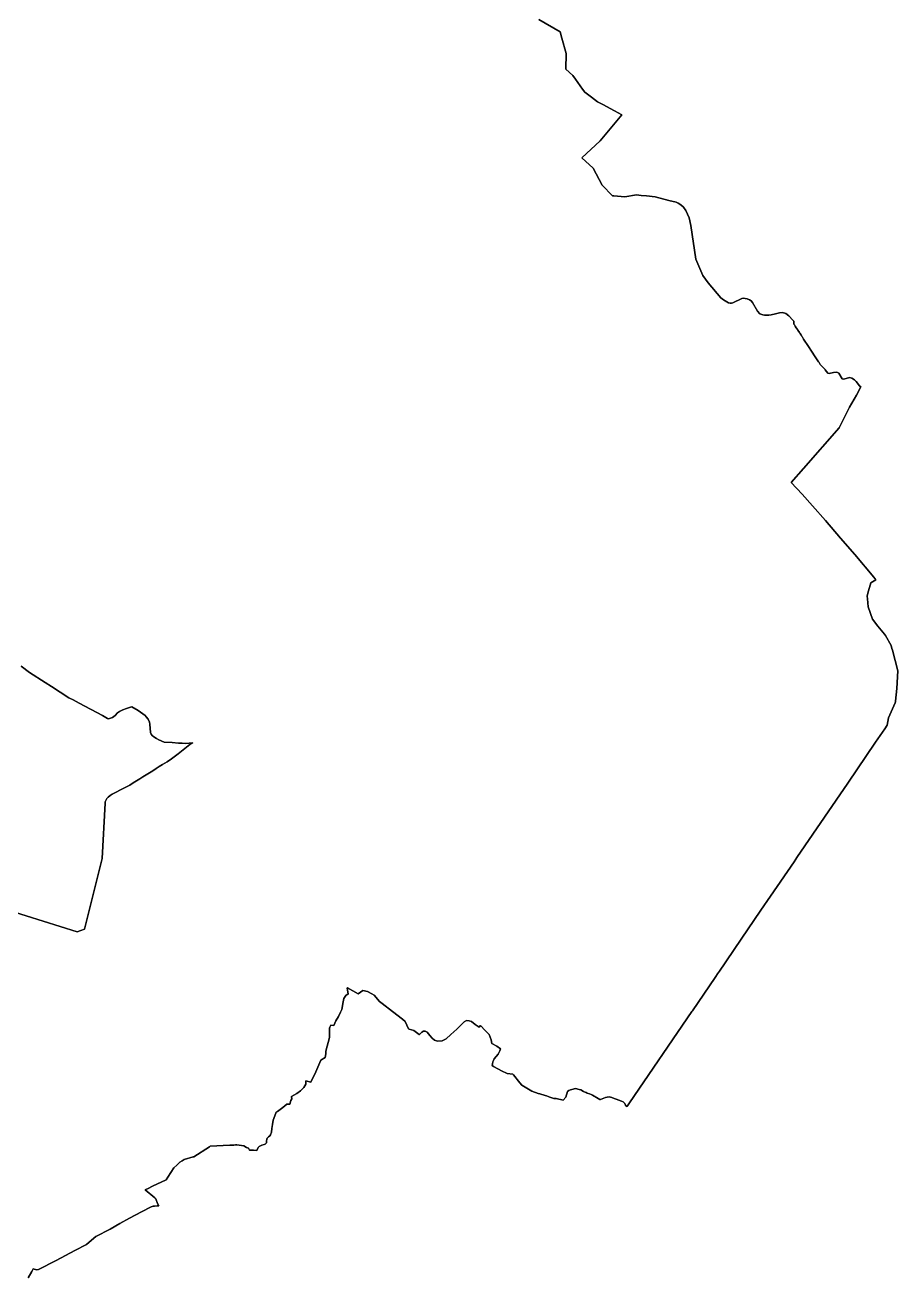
# Model space of a CAD drawing. Header units: inches. Extents: x 130170 to 284068, y 377793 to 804530.
# Drawn here: x 177798 to 181022, y 623898 to 628523 of the extents above; entities that cross this region are included whole.
import ezdxf

# ---------------------------------------------------------------- set-up
doc = ezdxf.new("R2010")
doc.units = ezdxf.units.IN
doc.header["$MEASUREMENT"] = 0
doc.layers.add('muni_il', color=7, linetype='Continuous')

msp = doc.modelspace()

# ---------------------------------------------------------------- linework, layer by layer
at = {"layer": 'muni_il'}
for points in [[(177809.8, 623898.2), (177823.6, 623922.3), (177828.4, 623931.7), (177840.9, 623928.6), (177848.6, 623929.7), (177913.2, 623962.5), (177982.4, 623999.3), (178025.7, 624021.7), (178044, 624037.7), (178059.5, 624051.3), (178112.3, 624078.6), (178148.4, 624099.1), (178183.6, 624119.1), (178228, 624142.1), (178263.6, 624161), (178267.6, 624162), (178271.4, 624162.7), (178276.9, 624163.9), (178286, 624164.8), (178292.3, 624164.9), (178287, 624173), (178280.9, 624190.3), (178277.3, 624193.7), (178242.2, 624223.7), (178244.3, 624225.4), (178252.8, 624228.7), (178269.5, 624236.6), (178319.9, 624260.1), (178326.1, 624270.5), (178348.3, 624305.2), (178359.4, 624314.3), (178369.8, 624325.8), (178378.8, 624330.9), (178386, 624335.5), (178419.2, 624345.3), (178422.1, 624345.9), (178479.2, 624382.8), (178482.4, 624384.9), (178554.2, 624388.9), (178569.7, 624388.9), (178576.1, 624389.1), (178580.7, 624389.9), (178606.6, 624385.7), (178616.7, 624379.5), (178623.4, 624377), (178627.3, 624370.3), (178641.9, 624369.4), (178654.2, 624368.3), (178659.6, 624379.9), (178662.6, 624384.1), (178670, 624387.7), (178672.5, 624389), (178681.8, 624390.5), (178684.9, 624392.3), (178688.3, 624396), (178689.6, 624397), (178690, 624402.2), (178689.5, 624403.8), (178691.3, 624411), (178693.1, 624414.6), (178697.6, 624419.6), (178701.9, 624423.1), (178704.8, 624427.2), (178709.1, 624437), (178710.2, 624449.4), (178712.3, 624464.8), (178714.9, 624480.8), (178721, 624496.7), (178726.2, 624509.9), (178730.2, 624513.1), (178750.1, 624526.9), (178764.9, 624540.4), (178776.7, 624540.4), (178780.5, 624553.2), (178783.6, 624559.3), (178782.1, 624567.8), (178802.3, 624579.2), (178816.3, 624588.8), (178827.7, 624601.9), (178835.6, 624614.2), (178835.9, 624626.5), (178853.5, 624620.6), (178871.9, 624659.7), (178890.5, 624702.3), (178906.5, 624712.1), (178909.1, 624725), (178909.3, 624731.2), (178909.5, 624735.3), (178922.9, 624785.9), (178922.9, 624820.1), (178924.3, 624823.4), (178924.4, 624823.6), (178927.9, 624831.9), (178939.2, 624830.7), (178946.8, 624847.3), (178955.9, 624863.3), (178963.3, 624879.5), (178968, 624889.1), (178969.5, 624895.4), (178971.6, 624911.4), (178975.6, 624930.2), (178982.7, 624940.8), (178988.5, 624944.5), (178991.4, 624946.3), (178987.7, 624969.3), (178989.3, 624969.3), (179028.8, 624946.9), (179045.3, 624959.9), (179063.7, 624955.3), (179079.2, 624946.6), (179087.5, 624941.7), (179107.3, 624919.3), (179117.2, 624911.9), (179155.2, 624882.4), (179192.7, 624853.5), (179202.1, 624845.5), (179214.1, 624817.7), (179217.4, 624816.7), (179234.2, 624811.1), (179253.6, 624796.6), (179255.4, 624797.3), (179264.2, 624806), (179269.7, 624809.2), (179275.9, 624809.1), (179283.3, 624805.2), (179293.1, 624792.7), (179301.4, 624782.9), (179311.1, 624775.5), (179321.5, 624772.7), (179339.5, 624773.9), (179354.1, 624780.6), (179371.5, 624796.8), (179392.9, 624816.1), (179408.5, 624832.2), (179420.1, 624844), (179428.3, 624848.7), (179438.8, 624847.9), (179447.1, 624844.7), (179460.5, 624834.2), (179475.4, 624823.5), (179481.1, 624830.1), (179497.9, 624811.8), (179508.4, 624800.8), (179512, 624797), (179519.9, 624776.8), (179522.9, 624763.7), (179540.8, 624753.5), (179554.3, 624743.6), (179552.5, 624736.9), (179545.5, 624724.9), (179531.3, 624707.5), (179528, 624701.5), (179526.4, 624695.9), (179524.4, 624689.2), (179524, 624682.9), (179529.1, 624678.5), (179560.5, 624661.2), (179576.2, 624654.8), (179579.1, 624653.6), (179600.2, 624650.4), (179602.3, 624647.8), (179625.6, 624618.2), (179633.3, 624610.3), (179639.4, 624606.4), (179670.6, 624587.6), (179693.8, 624579.4), (179699.1, 624577.8), (179718.8, 624571.9), (179724.7, 624570.1), (179736.7, 624565.9), (179751.3, 624560.8), (179758.5, 624560.4), (179760.1, 624560.4), (179786.2, 624555.1), (179795.3, 624565.4), (179802.2, 624586.4), (179806.4, 624589.8), (179813.2, 624592.1), (179817.9, 624593.6), (179831.3, 624598), (179844.6, 624594.4), (179851.1, 624592.6), (179860.8, 624586.9), (179863.4, 624585.4), (179871.1, 624582.4), (179874.7, 624581), (179883.2, 624577.8), (179889.7, 624575.3), (179894.6, 624572.5), (179915, 624560.4), (179920.9, 624556.9), (179923.3, 624557.6), (179942.2, 624563.8), (179948.5, 624565.9), (179955.1, 624566.7), (179965.1, 624564.5), (179973.7, 624561.2), (179982.1, 624558), (179991.6, 624554.4), (180001.5, 624550.5), (180007.2, 624548.2), (180013.7, 624542.7), (180016.1, 624535.9), (180016.5, 624534.6), (180021.7, 624531.2), (180023.4, 624533.8), (180030.9, 624544.7), (180261.2, 624881.8), (180263.5, 624884.7), (180347, 625007.5), (180358.4, 625024.2), (180360.6, 625027.4), (180443.4, 625148.7), (180516.4, 625255.8), (180552.1, 625308), (180638.7, 625434.3), (180645.3, 625443.9), (180649.2, 625450.2), (180708.5, 625536.5), (180837, 625725.1), (180939.8, 625875.8), (180973.8, 625925.4), (180982.7, 625938.4), (180987.2, 625965.5), (181012.2, 626021.7), (181012.7, 626025.3), (181012.9, 626026.7), (181018.6, 626073.8), (181022.3, 626139.5), (181002, 626215.1), (181000.3, 626221.3), (180997.1, 626233.3), (180976.8, 626269.7), (180972.1, 626274.8), (180947.6, 626304.1), (180928.9, 626329.6), (180912.8, 626375.9), (180909.3, 626404.7), (180908, 626414.3), (180911.1, 626426.3), (180921.6, 626464), (180940.2, 626475.4), (180932.9, 626485.6), (180863.6, 626568.8), (180809.6, 626629.5), (180754.4, 626694.2), (180707.1, 626747.9), (180668.1, 626791.8), (180627.3, 626834.8), (180673.8, 626886.4), (180805.4, 627036.4), (180843.7, 627112.4), (180868.9, 627157.1), (180885, 627187), (180879.7, 627190.8), (180867.5, 627207.4), (180862.2, 627213), (180851.8, 627219.3), (180842.8, 627221.5), (180822.1, 627215.7), (180816.7, 627216.5), (180804.5, 627237.7), (180797, 627241.3), (180784.8, 627240.8), (180767.7, 627236.3), (180763.6, 627237.9), (180753.3, 627250), (180751.9, 627252.6), (180735.1, 627270.3), (180731, 627277.6), (180729.1, 627279.2), (180721.9, 627290.3), (180716.7, 627298.2), (180703.3, 627318.9), (180691.7, 627336.6), (180673.9, 627364), (180671.3, 627368), (180669.2, 627371.2), (180668.5, 627372.3), (180665.5, 627376.8), (180664.7, 627378.1), (180660.7, 627384.2), (180659.9, 627385.4), (180658.2, 627388.2), (180656.2, 627391.2), (180655.3, 627392.5), (180652.3, 627397.2), (180650.7, 627399.7), (180647.8, 627404.1), (180646.8, 627405.5), (180642.8, 627411.7), (180640, 627416), (180637.9, 627419.3), (180637.5, 627420), (180637.5, 627420.5), (180637.9, 627426.3), (180638, 627427.5), (180638.1, 627429.5), (180634.4, 627433.3), (180618.8, 627450.2), (180608, 627458.3), (180595.6, 627462.4), (180584.3, 627460.9), (180569.9, 627457.4), (180554.6, 627453.3), (180545.3, 627452.3), (180529.8, 627452.3), (180523, 627453), (180512.7, 627457.4), (180503, 627466.5), (180484.8, 627499.1), (180479.7, 627504.5), (180474.1, 627508.2), (180465.3, 627511.9), (180451.2, 627514.2), (180446.3, 627513.3), (180413, 627497.6), (180407.9, 627496.1), (180402.1, 627496.1), (180396, 627497.9), (180377.9, 627508.5), (180368.7, 627516.6), (180321.2, 627571), (180302.2, 627598.7), (180275.9, 627658.4), (180257.8, 627782.8), (180250.9, 627811.2), (180245.4, 627825.2), (180239.1, 627838.2), (180229.7, 627850.3), (180220.6, 627859), (180210.1, 627865.5), (180203.1, 627868.7), (180175.9, 627875.8), (180125.6, 627888.8), (180093.2, 627892.4), (180074.4, 627894.2), (180056.7, 627896.2), (180014, 627889.3), (179972.4, 627892.6), (179968.4, 627893), (179929.3, 627932.5), (179896.6, 627994.2), (179854.5, 628032.9), (179922.8, 628095.5), (180002.6, 628191.9), (179975.2, 628206.6), (179932.8, 628229.3), (179919.6, 628236.4), (179913.2, 628240), (179890.7, 628256.7), (179865.7, 628275.2), (179857.8, 628286.2), (179831.6, 628322.9), (179821.5, 628336.9), (179795.1, 628360.3), (179797, 628417.8), (179781.1, 628474.7), (179774.5, 628498.4), (179696.5, 628543.3)], [(179696.5, 628543.3), (179774.5, 628498.4), (179781.1, 628474.7), (179797, 628417.8), (179795.1, 628360.3), (179821.5, 628336.9), (179831.6, 628322.9), (179857.8, 628286.2), (179865.7, 628275.2), (179890.7, 628256.7), (179913.2, 628240), (179919.6, 628236.4), (179932.8, 628229.3), (179975.2, 628206.6), (180002.6, 628191.9), (179922.8, 628095.5), (179854.5, 628032.9), (179896.6, 627994.2), (179929.3, 627932.5), (179968.4, 627893), (179972.4, 627892.6), (180014, 627889.3), (180056.7, 627896.2), (180074.4, 627894.2), (180093.2, 627892.4), (180125.6, 627888.8), (180175.9, 627875.8), (180203.1, 627868.7), (180210.1, 627865.5), (180220.6, 627859), (180229.7, 627850.3), (180239.1, 627838.2), (180245.4, 627825.2), (180250.9, 627811.2), (180257.8, 627782.8), (180275.9, 627658.4), (180302.2, 627598.7), (180321.2, 627571), (180368.7, 627516.6), (180377.9, 627508.5), (180396, 627497.9), (180402.1, 627496.1), (180407.9, 627496.1), (180413, 627497.6), (180446.3, 627513.3), (180451.2, 627514.2), (180465.3, 627511.9), (180474.1, 627508.2), (180479.7, 627504.5), (180484.8, 627499.1), (180503, 627466.5), (180512.7, 627457.4), (180523, 627453), (180529.8, 627452.3), (180545.3, 627452.3), (180554.6, 627453.3), (180569.9, 627457.4), (180584.3, 627460.9), (180595.6, 627462.4), (180608, 627458.3), (180618.8, 627450.2), (180634.4, 627433.3), (180638.1, 627429.5), (180638, 627427.5), (180637.9, 627426.3), (180637.5, 627420.5), (180637.5, 627420), (180637.9, 627419.3), (180640, 627416), (180642.8, 627411.7), (180646.8, 627405.5), (180647.8, 627404.1), (180650.7, 627399.7), (180652.3, 627397.2), (180655.3, 627392.5), (180656.2, 627391.2), (180658.2, 627388.2), (180659.9, 627385.4), (180660.7, 627384.2), (180664.7, 627378.1), (180665.5, 627376.8), (180668.5, 627372.3), (180669.2, 627371.2), (180671.3, 627368), (180673.9, 627364), (180691.7, 627336.6), (180703.3, 627318.9), (180716.7, 627298.2), (180721.9, 627290.3), (180729.1, 627279.2), (180731, 627277.6), (180735.1, 627270.3), (180751.9, 627252.6), (180753.3, 627250), (180763.6, 627237.9), (180767.7, 627236.3), (180784.8, 627240.8), (180797, 627241.3), (180804.5, 627237.7), (180816.7, 627216.5), (180822.1, 627215.7), (180842.8, 627221.5), (180851.8, 627219.3), (180862.2, 627213), (180867.5, 627207.4), (180879.7, 627190.8), (180885, 627187), (180868.9, 627157.1), (180843.7, 627112.4), (180805.4, 627036.4), (180673.8, 626886.4), (180627.3, 626834.8), (180668.1, 626791.8), (180707.1, 626747.9), (180754.4, 626694.2), (180809.6, 626629.5), (180863.6, 626568.8), (180932.9, 626485.6), (180940.2, 626475.4), (180921.6, 626464), (180911.1, 626426.3), (180908, 626414.3), (180909.3, 626404.7), (180912.8, 626375.9), (180928.9, 626329.6), (180947.6, 626304.1), (180972.1, 626274.8), (180976.8, 626269.7), (180997.1, 626233.3), (181000.3, 626221.3), (181002, 626215.1), (181022.3, 626139.5), (181018.6, 626073.8), (181012.9, 626026.7), (181012.7, 626025.3), (181012.2, 626021.7), (180987.2, 625965.5), (180982.7, 625938.4), (180973.8, 625925.4), (180939.8, 625875.8), (180837, 625725.1), (180708.5, 625536.5), (180649.2, 625450.2), (180645.3, 625443.9), (180638.7, 625434.3), (180552.1, 625308), (180516.4, 625255.8), (180443.4, 625148.7), (180360.6, 625027.4), (180358.4, 625024.2), (180347, 625007.5), (180263.5, 624884.7), (180261.2, 624881.8), (180030.9, 624544.7), (180023.4, 624533.8), (180021.7, 624531.2), (180016.5, 624534.6), (180016.1, 624535.9), (180013.7, 624542.7), (180007.2, 624548.2), (180001.5, 624550.5), (179991.6, 624554.4), (179982.1, 624558), (179973.7, 624561.2), (179965.1, 624564.5), (179955.1, 624566.7), (179948.5, 624565.9), (179942.2, 624563.8), (179923.3, 624557.6), (179920.9, 624556.9), (179915, 624560.4), (179894.6, 624572.5), (179889.7, 624575.3), (179883.2, 624577.8), (179874.7, 624581), (179871.1, 624582.4), (179863.4, 624585.4), (179860.8, 624586.9), (179851.1, 624592.6), (179844.6, 624594.4), (179831.3, 624598), (179817.9, 624593.6), (179813.2, 624592.1), (179806.4, 624589.8), (179802.2, 624586.4), (179795.3, 624565.4), (179786.2, 624555.1), (179760.1, 624560.4), (179758.5, 624560.4), (179751.3, 624560.8), (179736.7, 624565.9), (179724.7, 624570.1), (179718.8, 624571.9), (179699.1, 624577.8), (179693.8, 624579.4), (179670.6, 624587.6), (179639.4, 624606.4), (179633.3, 624610.3), (179625.6, 624618.2), (179602.3, 624647.8), (179600.2, 624650.4), (179579.1, 624653.6), (179576.2, 624654.8), (179560.5, 624661.2), (179529.1, 624678.5), (179524, 624682.9), (179524.4, 624689.2), (179526.4, 624695.9), (179528, 624701.5), (179531.3, 624707.5), (179545.5, 624724.9), (179552.5, 624736.9), (179554.3, 624743.6), (179540.8, 624753.5), (179522.9, 624763.7), (179519.9, 624776.8), (179512, 624797), (179508.4, 624800.8), (179497.9, 624811.8), (179481.1, 624830.1), (179475.4, 624823.5), (179460.5, 624834.2), (179447.1, 624844.7), (179438.8, 624847.9), (179428.3, 624848.7), (179420.1, 624844), (179408.5, 624832.2), (179392.9, 624816.1), (179371.5, 624796.8), (179354.1, 624780.6), (179339.5, 624773.9), (179321.5, 624772.7), (179311.1, 624775.5), (179301.4, 624782.9), (179293.1, 624792.7), (179283.3, 624805.2), (179275.9, 624809.1), (179269.7, 624809.2), (179264.2, 624806), (179255.4, 624797.3), (179253.6, 624796.6), (179234.2, 624811.1), (179217.4, 624816.7), (179214.1, 624817.7), (179202.1, 624845.5), (179192.7, 624853.5), (179155.2, 624882.4), (179117.2, 624911.9), (179107.3, 624919.3), (179087.5, 624941.7), (179079.2, 624946.6), (179063.7, 624955.3), (179045.3, 624959.9), (179028.8, 624946.9), (178989.3, 624969.3), (178987.7, 624969.3), (178991.4, 624946.3), (178988.5, 624944.5), (178982.7, 624940.8), (178975.6, 624930.2), (178971.6, 624911.4), (178969.5, 624895.4), (178968, 624889.1), (178963.3, 624879.5), (178955.9, 624863.3), (178946.8, 624847.3), (178939.2, 624830.7), (178927.9, 624831.9), (178924.4, 624823.6), (178924.3, 624823.4), (178922.9, 624820.1), (178922.9, 624785.9), (178909.5, 624735.3), (178909.3, 624731.2), (178909.1, 624725), (178906.5, 624712.1), (178890.5, 624702.3), (178871.9, 624659.7), (178853.5, 624620.6), (178835.9, 624626.5), (178835.6, 624614.2), (178827.7, 624601.9), (178816.3, 624588.8), (178802.3, 624579.2), (178782.1, 624567.8), (178783.6, 624559.3), (178780.5, 624553.2), (178776.7, 624540.4), (178764.9, 624540.4), (178750.1, 624526.9), (178730.2, 624513.1), (178726.2, 624509.9), (178721, 624496.7), (178714.9, 624480.8), (178712.3, 624464.8), (178710.2, 624449.4), (178709.1, 624437), (178704.8, 624427.2), (178701.9, 624423.1), (178697.6, 624419.6), (178693.1, 624414.6), (178691.3, 624411), (178689.5, 624403.8), (178690, 624402.2), (178689.6, 624397), (178688.3, 624396), (178684.9, 624392.3), (178681.8, 624390.5), (178672.5, 624389), (178670, 624387.7), (178662.6, 624384.1), (178659.6, 624379.9), (178654.2, 624368.3), (178641.9, 624369.4), (178627.3, 624370.3), (178623.4, 624377), (178616.7, 624379.5), (178606.6, 624385.7), (178580.7, 624389.9), (178576.1, 624389.1), (178569.7, 624388.9), (178554.2, 624388.9), (178482.4, 624384.9), (178479.2, 624382.8), (178422.1, 624345.9), (178419.2, 624345.3), (178386, 624335.5), (178378.8, 624330.9), (178369.8, 624325.8), (178359.4, 624314.3), (178348.3, 624305.2), (178326.1, 624270.5), (178319.9, 624260.1), (178269.5, 624236.6), (178252.8, 624228.7), (178244.3, 624225.4), (178242.2, 624223.7), (178277.3, 624193.7), (178280.9, 624190.3), (178287, 624173), (178292.3, 624164.9), (178286, 624164.8), (178276.9, 624163.9), (178271.4, 624162.7), (178267.6, 624162), (178263.6, 624161), (178228, 624142.1), (178183.6, 624119.1), (178148.4, 624099.1), (178112.3, 624078.6), (178059.5, 624051.3), (178044, 624037.7), (178025.7, 624021.7), (177982.4, 623999.3), (177913.2, 623962.5), (177848.6, 623929.7), (177840.9, 623928.6), (177828.4, 623931.7), (177823.6, 623922.3), (177809.8, 623898.2)], [(177784.3, 626157.1), (177814.7, 626133), (177872.6, 626095.7), (177896.1, 626081.9), (177960.1, 626039.9), (177976.4, 626031.8), (177998.1, 626019.8), (178084, 625973.8), (178102.9, 625963.4), (178106.8, 625962.4), (178114.1, 625964.4), (178120.8, 625967.2), (178131.2, 625974.8), (178139.8, 625984.3), (178146.9, 625989.6), (178160.1, 625995.8), (178172.6, 626000.4), (178187.6, 626005.4), (178193.3, 626006.9), (178216.7, 625992.6), (178224.7, 625987), (178242.2, 625974.3), (178246.2, 625969.6), (178252.6, 625960.6), (178257.8, 625949.5), (178259.4, 625943), (178261.7, 625911.7), (178264.4, 625905.8), (178267.7, 625901.1), (178273.6, 625895.8), (178283.7, 625889), (178292.7, 625884.3), (178312.7, 625875.4), (178341.1, 625874.2), (178365.6, 625872.7), (178378.1, 625871.8), (178389.6, 625871.5), (178417.5, 625872.9), (178407.1, 625867.2), (178388.2, 625852.1), (178363.8, 625832.8), (178338.9, 625814.8), (178323, 625803.4), (178306.2, 625793.3), (178294.1, 625785.8), (178282.1, 625778.2), (178270, 625770.7), (178257.9, 625763.2), (178245.8, 625755.7), (178233.8, 625748.2), (178221.8, 625740.7), (178209.6, 625733.1), (178197.4, 625725.5), (178185.1, 625717.8), (178173, 625710.8), (178161.2, 625705), (178149, 625698.8), (178136.8, 625692.8), (178124.7, 625686.6), (178119.6, 625684.1), (178112.4, 625679.3), (178104.8, 625672.9), (178100.4, 625667.8), (178096.4, 625661.2), (178094.7, 625655.2), (178094.5, 625651.4), (178083.2, 625446.1), (178018.5, 625185.4), (177990.8, 625175.6), (177612.6, 625294.6)], [(177612.6, 625294.6), (177990.8, 625175.6), (178018.5, 625185.4), (178083.2, 625446.1), (178094.5, 625651.4), (178094.7, 625655.2), (178096.4, 625661.2), (178100.4, 625667.8), (178104.8, 625672.9), (178112.4, 625679.3), (178119.6, 625684.1), (178124.7, 625686.6), (178136.8, 625692.8), (178149, 625698.8), (178161.2, 625705), (178173, 625710.8), (178185.1, 625717.8), (178197.4, 625725.5), (178209.6, 625733.1), (178221.8, 625740.7), (178233.8, 625748.2), (178245.8, 625755.7), (178257.9, 625763.2), (178270, 625770.7), (178282.1, 625778.2), (178294.1, 625785.8), (178306.2, 625793.3), (178323, 625803.4), (178338.9, 625814.8), (178363.8, 625832.8), (178388.2, 625852.1), (178407.1, 625867.2), (178417.5, 625872.9), (178389.6, 625871.5), (178378.1, 625871.8), (178365.6, 625872.7), (178341.1, 625874.2), (178312.7, 625875.4), (178292.7, 625884.3), (178283.7, 625889), (178273.6, 625895.8), (178267.7, 625901.1), (178264.4, 625905.8), (178261.7, 625911.7), (178259.4, 625943), (178257.8, 625949.5), (178252.6, 625960.6), (178246.2, 625969.6), (178242.2, 625974.3), (178224.7, 625987), (178216.7, 625992.6), (178193.3, 626006.9), (178187.6, 626005.4), (178172.6, 626000.4), (178160.1, 625995.8), (178146.9, 625989.6), (178139.8, 625984.3), (178131.2, 625974.8), (178120.8, 625967.2), (178114.1, 625964.4), (178106.8, 625962.4), (178102.9, 625963.4), (178084, 625973.8), (177998.1, 626019.8), (177976.4, 626031.8), (177960.1, 626039.9), (177896.1, 626081.9), (177872.6, 626095.7), (177814.7, 626133), (177784.3, 626157.1)]]:
    msp.add_lwpolyline(points, dxfattribs=at)

doc.saveas('drawing.dxf')
